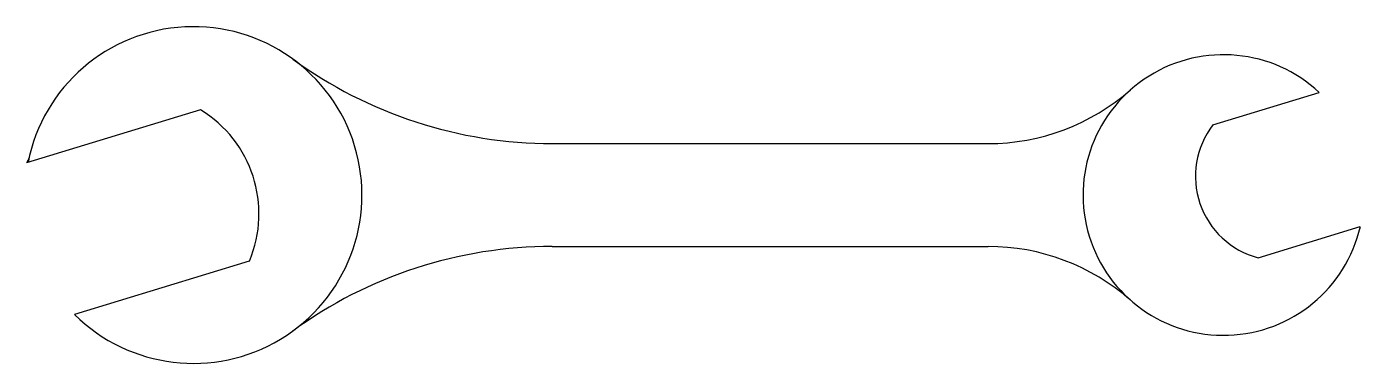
# Model space of a CAD drawing. Header units: millimetres. Extents: x 49 to 191, y 114 to 150.
import ezdxf

# ---------------------------------------------------------------- set-up
doc = ezdxf.new("R2010")
doc.units = ezdxf.units.MM
doc.header["$MEASUREMENT"] = 0

msp = doc.modelspace()

# ---------------------------------------------------------------- linework, layer by layer
for p, q in [((175.59, 139.32), (186.95, 142.79)), ((67.46, 140.94), (48.91, 135.27)), ((105.04, 137.32), (151.58, 137.32)), ((180.44, 125.12), (191.33, 128.45)), ((105.04, 126.32), (151.58, 126.32)), ((72.69, 124.76), (54.03, 119.05))]:
    msp.add_line(p, q)
for centre, radius, start, end in [((66.72, 131.82), 18, 225.1786, 168.8214), ((176.72, 131.82), 15, 47, 347), ((105.04, 184.32), 47, 233.8711, 270), ((151.58, 160.32), 23, 270, 311.4096), ((60.72, 129.82), 13, 337.0841, 58.7613), ((182.72, 133.82), 9, 142.3398, 255.3131), ((60.72, 129.82), 13, 152.8098, 155.2387), ((105.04, 79.32), 47, 90, 126.1289), ((151.58, 103.32), 23, 48.5904, 90)]:
    msp.add_arc(centre, radius, start, end)

doc.saveas('drawing.dxf')
